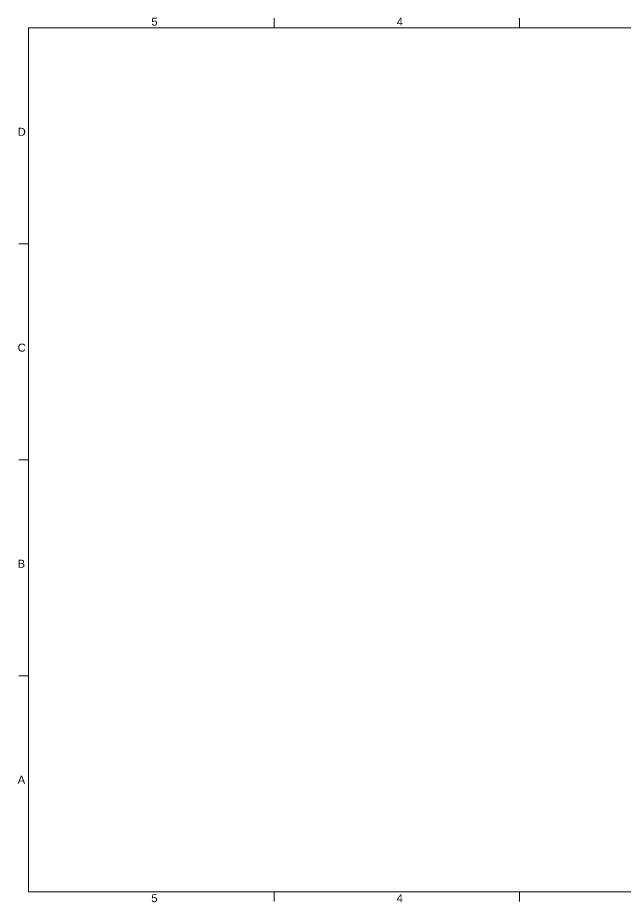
# Model space of a CAD drawing. Header units: millimetres. Extents: x -50.9 to 35.9, y -72.5 to 23.3.
# Drawn here: x 0.86 to 16.32, y 0.74 to 23.25 of the extents above; entities that cross this region are included whole.
import ezdxf

# ---------------------------------------------------------------- set-up
doc = ezdxf.new("R2010")
doc.units = ezdxf.units.MM
doc.layers.add('PDF2_Geometry', color=7, linetype='Continuous')
doc.layers.add('PDF2_Text', color=7, linetype='Continuous')
doc.styles.add('PDF GillSansMTCondensed', font='arial.ttf')

msp = doc.modelspace()

# ---------------------------------------------------------------- linework, layer by layer
at = {"layer": 'PDF2_Geometry', "lineweight": 9}
for points in [[(7.381, 22.992), (7.381, 23.242)], [(13.626, 22.992), (13.626, 23.242)], [(0.885, 17.496), (1.135, 17.496)], [(0.885, 12.001), (1.135, 12.001)], [(0.885, 6.505), (1.135, 6.505)], [(7.381, 0.758), (7.381, 1.008)], [(13.626, 0.758), (13.626, 1.008)]]:
    msp.add_lwpolyline(points, dxfattribs=at)
for points in [[(32.364, 1.008), (1.135, 1.008), (32.364, 1.008), (32.364, 22.993), (1.135, 22.993), (32.364, 22.993)], [(1.135, 1.008), (1.135, 22.992)]]:
    msp.add_lwpolyline(points, close=True, dxfattribs=at)

# ---------------------------------------------------------------- texts
at = {"layer": 'PDF2_Text', "attachment_point": 4, "style": 'PDF GillSansMTCondensed'}
for s, insert, char_height in [('5', (4.258, 23.15), 0.203), ('4', (10.503, 23.148), 0.204), ('D', (0.855, 20.348), 0.204), ('C', (0.855, 14.854), 0.204), ('B', (0.855, 9.354), 0.204), ('A', (0.855, 3.858), 0.204), ('5', (4.258, 0.841), 0.204), ('4', (10.503, 0.84), 0.204)]:
    msp.add_mtext(s, dxfattribs=dict(at, insert=insert, char_height=char_height))

doc.saveas('drawing.dxf')
